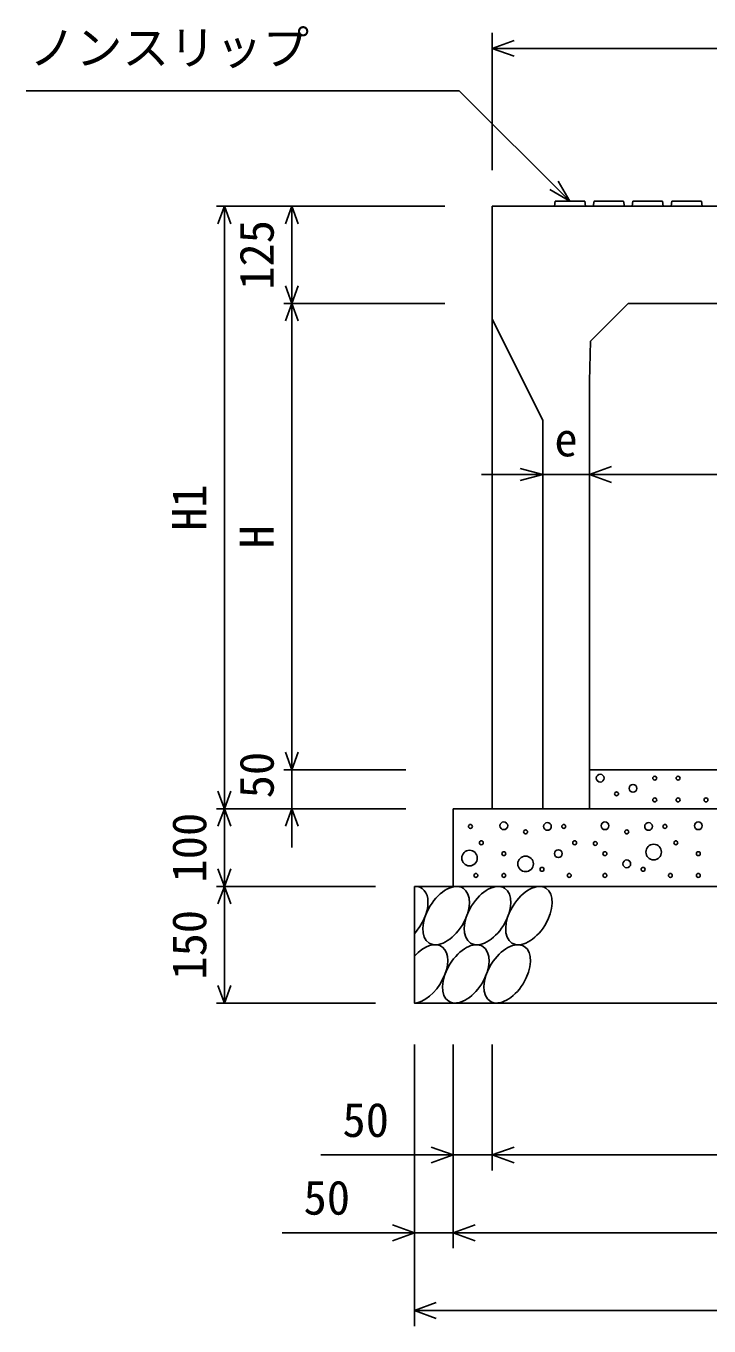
# Model space of a CAD drawing. Units: millimetres, scale not verified. Extents: x -16800 to 16800, y -5940 to 5940.
# Drawn here: x -12102 to -11224, y 919 to 2591 of the extents above; entities that cross this region are included whole.
import ezdxf
from ezdxf.enums import TextEntityAlignment as Align

# ---------------------------------------------------------------- set-up
doc = ezdxf.new("R2010")
doc.units = ezdxf.units.MM
doc.header["$LTSCALE"] = 20
for name, color, linetype, lineweight in [('0-0_DIM', 7, 'Continuous', 25), ('0-2_HATCH', 6, 'Continuous', 25), ('0-5_OUTLINE', 3, 'Continuous', 25)]:
    doc.layers.add(name, color=color, linetype=linetype, lineweight=lineweight)
doc.styles.add('ＭＳ ゴシック', font='')
doc.styles.get('ＭＳ ゴシック').set_extended_font_data('MS Gothic')

msp = doc.modelspace()

# ---------------------------------------------------------------- linework, layer by layer
at = {"layer": '0-0_DIM'}
for p, q in [((-11502.75, 2582.24), (-11502.75, 2405.5)), ((-10752.75, 2562.24), (-11502.75, 2562.24)), ((-12101.85, 2507.74), (-11544.96, 2507.74)), ((-11402.75, 2365.53), (-11544.96, 2507.74)), ((-11402.75, 2365.53), (-11428.73, 2380.53)), ((-11402.75, 2365.53), (-11417.75, 2391.51)), ((-11856.95, 2359.03), (-11563.62, 2359.03)), ((-11846.95, 2359.03), (-11846.95, 1584.03)), ((-11760.29, 2234.03), (-11760.29, 2359.03)), ((-11770.29, 2234.03), (-11563.62, 2234.03)), ((-11760.29, 1634.03), (-11760.29, 2234.03)), ((-11437.75, 2014.14), (-11516.39, 2014.14)), ((-11437.75, 2014.14), (-11466.73, 2021.9)), ((-11437.75, 2014.14), (-11466.73, 2006.37)), ((-11437.75, 2014.14), (-11377.75, 2014.14)), ((-11377.75, 2014.14), (-10877.75, 2014.14)), ((-11770.29, 1634.03), (-11613.62, 1634.03)), ((-11760.29, 1634.03), (-11760.29, 1584.03)), ((-11856.95, 1584.03), (-11613.62, 1584.03)), ((-11846.95, 1484.03), (-11846.95, 1584.03)), ((-11760.29, 1534.03), (-11760.29, 1584.03)), ((-11856.95, 1484.03), (-11652.75, 1484.03)), ((-11846.95, 1484.03), (-11846.95, 1334.03)), ((-11856.95, 1334.03), (-11652.75, 1334.03)), ((-11602.75, 918.52), (-11602.75, 1280.86)), ((-11552.75, 1018.52), (-11552.75, 1280.86)), ((-11502.75, 1118.52), (-11502.75, 1280.86)), ((-11722.75, 1138.52), (-11502.75, 1138.52)), ((-11502.75, 1138.52), (-10752.75, 1138.52)), ((-11772.75, 1038.52), (-11552.75, 1038.52)), ((-11552.75, 1038.52), (-10702.75, 1038.52)), ((-11602.75, 938.52), (-10652.75, 938.52))]:
    msp.add_line(p, q, dxfattribs=at)
for points in [[(-11474.52, 2551.98), (-11502.71, 2562.24), (-11474.52, 2572.5)], [(-11855.16, 2336.48), (-11846.95, 2359.03), (-11838.75, 2336.48)], [(-11768.5, 2336.48), (-11760.29, 2359.03), (-11752.08, 2336.48)], [(-11752.08, 2256.58), (-11760.29, 2234.03), (-11768.5, 2256.58)], [(-11768.5, 2211.48), (-11760.29, 2234.03), (-11752.08, 2211.48)], [(-11349.56, 2003.87), (-11377.75, 2014.14), (-11349.56, 2024.4)], [(-11752.08, 1656.58), (-11760.29, 1634.03), (-11768.5, 1656.58)], [(-11838.75, 1606.58), (-11846.95, 1584.03), (-11855.16, 1606.58)], [(-11838.75, 1561.48), (-11846.95, 1584.03), (-11855.16, 1561.48)], [(-11752.08, 1561.48), (-11760.29, 1584.03), (-11768.5, 1561.48)], [(-11838.75, 1506.58), (-11846.95, 1484.03), (-11855.16, 1506.58)], [(-11838.75, 1461.48), (-11846.95, 1484.03), (-11855.16, 1461.48)], [(-11838.75, 1356.58), (-11846.95, 1334.03), (-11855.16, 1356.58)], [(-11580.94, 1148.78), (-11552.75, 1138.52), (-11580.94, 1128.26)], [(-11474.56, 1128.26), (-11502.75, 1138.52), (-11474.56, 1148.78)], [(-11630.94, 1048.78), (-11602.75, 1038.52), (-11630.94, 1028.26)], [(-11524.56, 1028.26), (-11552.75, 1038.52), (-11524.56, 1048.78)], [(-11574.56, 928.26), (-11602.75, 938.52), (-11574.56, 948.78)]]:
    msp.add_lwpolyline(points, dxfattribs=at)
at = {"layer": '0-2_HATCH'}
for p, q in [((-11382.75, 2359.03), (-11383.75, 2365.53)), ((-11332.75, 2359.03), (-11333.75, 2365.53)), ((-11282.75, 2359.03), (-11283.75, 2365.53)), ((-11232.75, 2359.03), (-11233.75, 2365.53))]:
    msp.add_line(p, q, dxfattribs=at)
for points in [[(-11383.75, 2365.53), (-11421.75, 2365.53), (-11422.75, 2359.03)], [(-11333.75, 2365.53), (-11371.75, 2365.53), (-11372.75, 2359.03)], [(-11283.75, 2365.53), (-11321.75, 2365.53), (-11322.75, 2359.03)], [(-11233.75, 2365.53), (-11271.75, 2365.53), (-11272.75, 2359.03)]]:
    msp.add_lwpolyline(points, dxfattribs=at)
for centre, radius in [((-11363.88, 1623.34), 5), ((-11293.78, 1623.34), 2.5), ((-11263.78, 1623.34), 2.5), ((-11342.85, 1603.21), 2.5), ((-11321.82, 1610.21), 5), ((-11293.78, 1595.33), 2.5), ((-11263.78, 1595.33), 2.5), ((-11227.9, 1595.33), 2.5), ((-11530.68, 1561.21), 2.5), ((-11487.79, 1562.08), 5), ((-11459.75, 1554.21), 2.5), ((-11431.71, 1561.21), 5), ((-11410.68, 1561.21), 2.5), ((-11357.79, 1562.08), 5), ((-11329.75, 1554.21), 2.5), ((-11301.71, 1561.21), 5), ((-11280.68, 1561.21), 2.5), ((-11237.79, 1562.08), 5), ((-11516.66, 1540.2), 2.5), ((-11396.66, 1540.2), 2.5), ((-11370.2, 1539.29), 2.5), ((-11266.66, 1540.2), 2.5), ((-11531.84, 1520.5), 10), ((-11487.79, 1526.19), 2.5), ((-11459.75, 1513.06), 10), ((-11417.69, 1526.19), 5), ((-11357.79, 1526.19), 2.5), ((-11295.17, 1528.2), 10), ((-11237.79, 1526.19), 2.5), ((-11438.72, 1506.06), 2.5), ((-11329.75, 1513.06), 5), ((-11308.72, 1506.06), 2.5), ((-11523.67, 1498.18), 2.5), ((-11487.79, 1498.18), 2.5), ((-11403.67, 1498.18), 2.5), ((-11357.79, 1498.18), 2.5), ((-11273.67, 1498.18), 2.5), ((-11237.79, 1498.18), 2.5)]:
    msp.add_circle(centre, radius, dxfattribs=at)
for centre in [(-11561.91, 1446.51), (-11508.7, 1446.51), (-11455.49, 1446.51), (-11536.59, 1371.52), (-11483.38, 1371.52)]:
    msp.add_ellipse(centre, major_axis=(21.81, 35.31), ratio=0.5792, dxfattribs=at)
for centre, start_param, end_param in [((-11615.12, 1446.51), 4.385593, 6.6745444), ((-11589.8, 1371.52), 3.5111464, 7.548991)]:
    msp.add_ellipse(centre, major_axis=(21.81, 35.31), ratio=0.5792, start_param=start_param, end_param=end_param, dxfattribs=at)
at = {"layer": '0-5_OUTLINE'}
for p, q in [((-11502.75, 2359.03), (-11127.75, 2359.03)), ((-11502.75, 2359.03), (-11502.75, 1584.03)), ((-11502.75, 2214.03), (-11437.75, 2084.03)), ((-11376.47, 2185.31), (-11377.75, 2134.03)), ((-11377.75, 2134.03), (-11377.75, 1584.03)), ((-11437.75, 2084.03), (-11437.75, 1584.03)), ((-11377.75, 1634.03), (-10877.75, 1634.03)), ((-11552.75, 1584.03), (-11552.75, 1484.03)), ((-11552.75, 1584.03), (-10702.75, 1584.03)), ((-11502.75, 1584.03), (-11377.75, 1584.03)), ((-11602.75, 1484.03), (-10652.75, 1484.03))]:
    msp.add_line(p, q, dxfattribs=at)
for points in [[(-10927.75, 2234.03), (-11327.75, 2234.03), (-11376.47, 2185.31)], [(-11602.75, 1484.03), (-11602.75, 1334.03), (-10652.75, 1334.03)]]:
    msp.add_lwpolyline(points, dxfattribs=at)

# ---------------------------------------------------------------- texts
at = {"layer": '0-0_DIM', "style": 'ＭＳ ゴシック'}
for s, p in [('ノンスリップ', (-12098, 2527.92)), ('e', (-11422.75, 2024.14)), ('50', (-11695.19, 1148.52)), ('50', (-11745.19, 1048.52))]:
    msp.add_text(s, height=43.99, dxfattribs=at).set_placement(p, align=Align.BOTTOM_LEFT)
for s, p in [('125', (-11770.29, 2251.53)), ('H1', (-11856.95, 1941.53)), ('H', (-11770.29, 1918.78)), ('50', (-11770.29, 1597.36)), ('100', (-11856.95, 1489.03)), ('150', (-11856.95, 1364.03))]:
    msp.add_text(s, height=43.99, rotation=90, dxfattribs=at).set_placement(p, align=Align.BOTTOM_LEFT)

doc.saveas('drawing.dxf')
